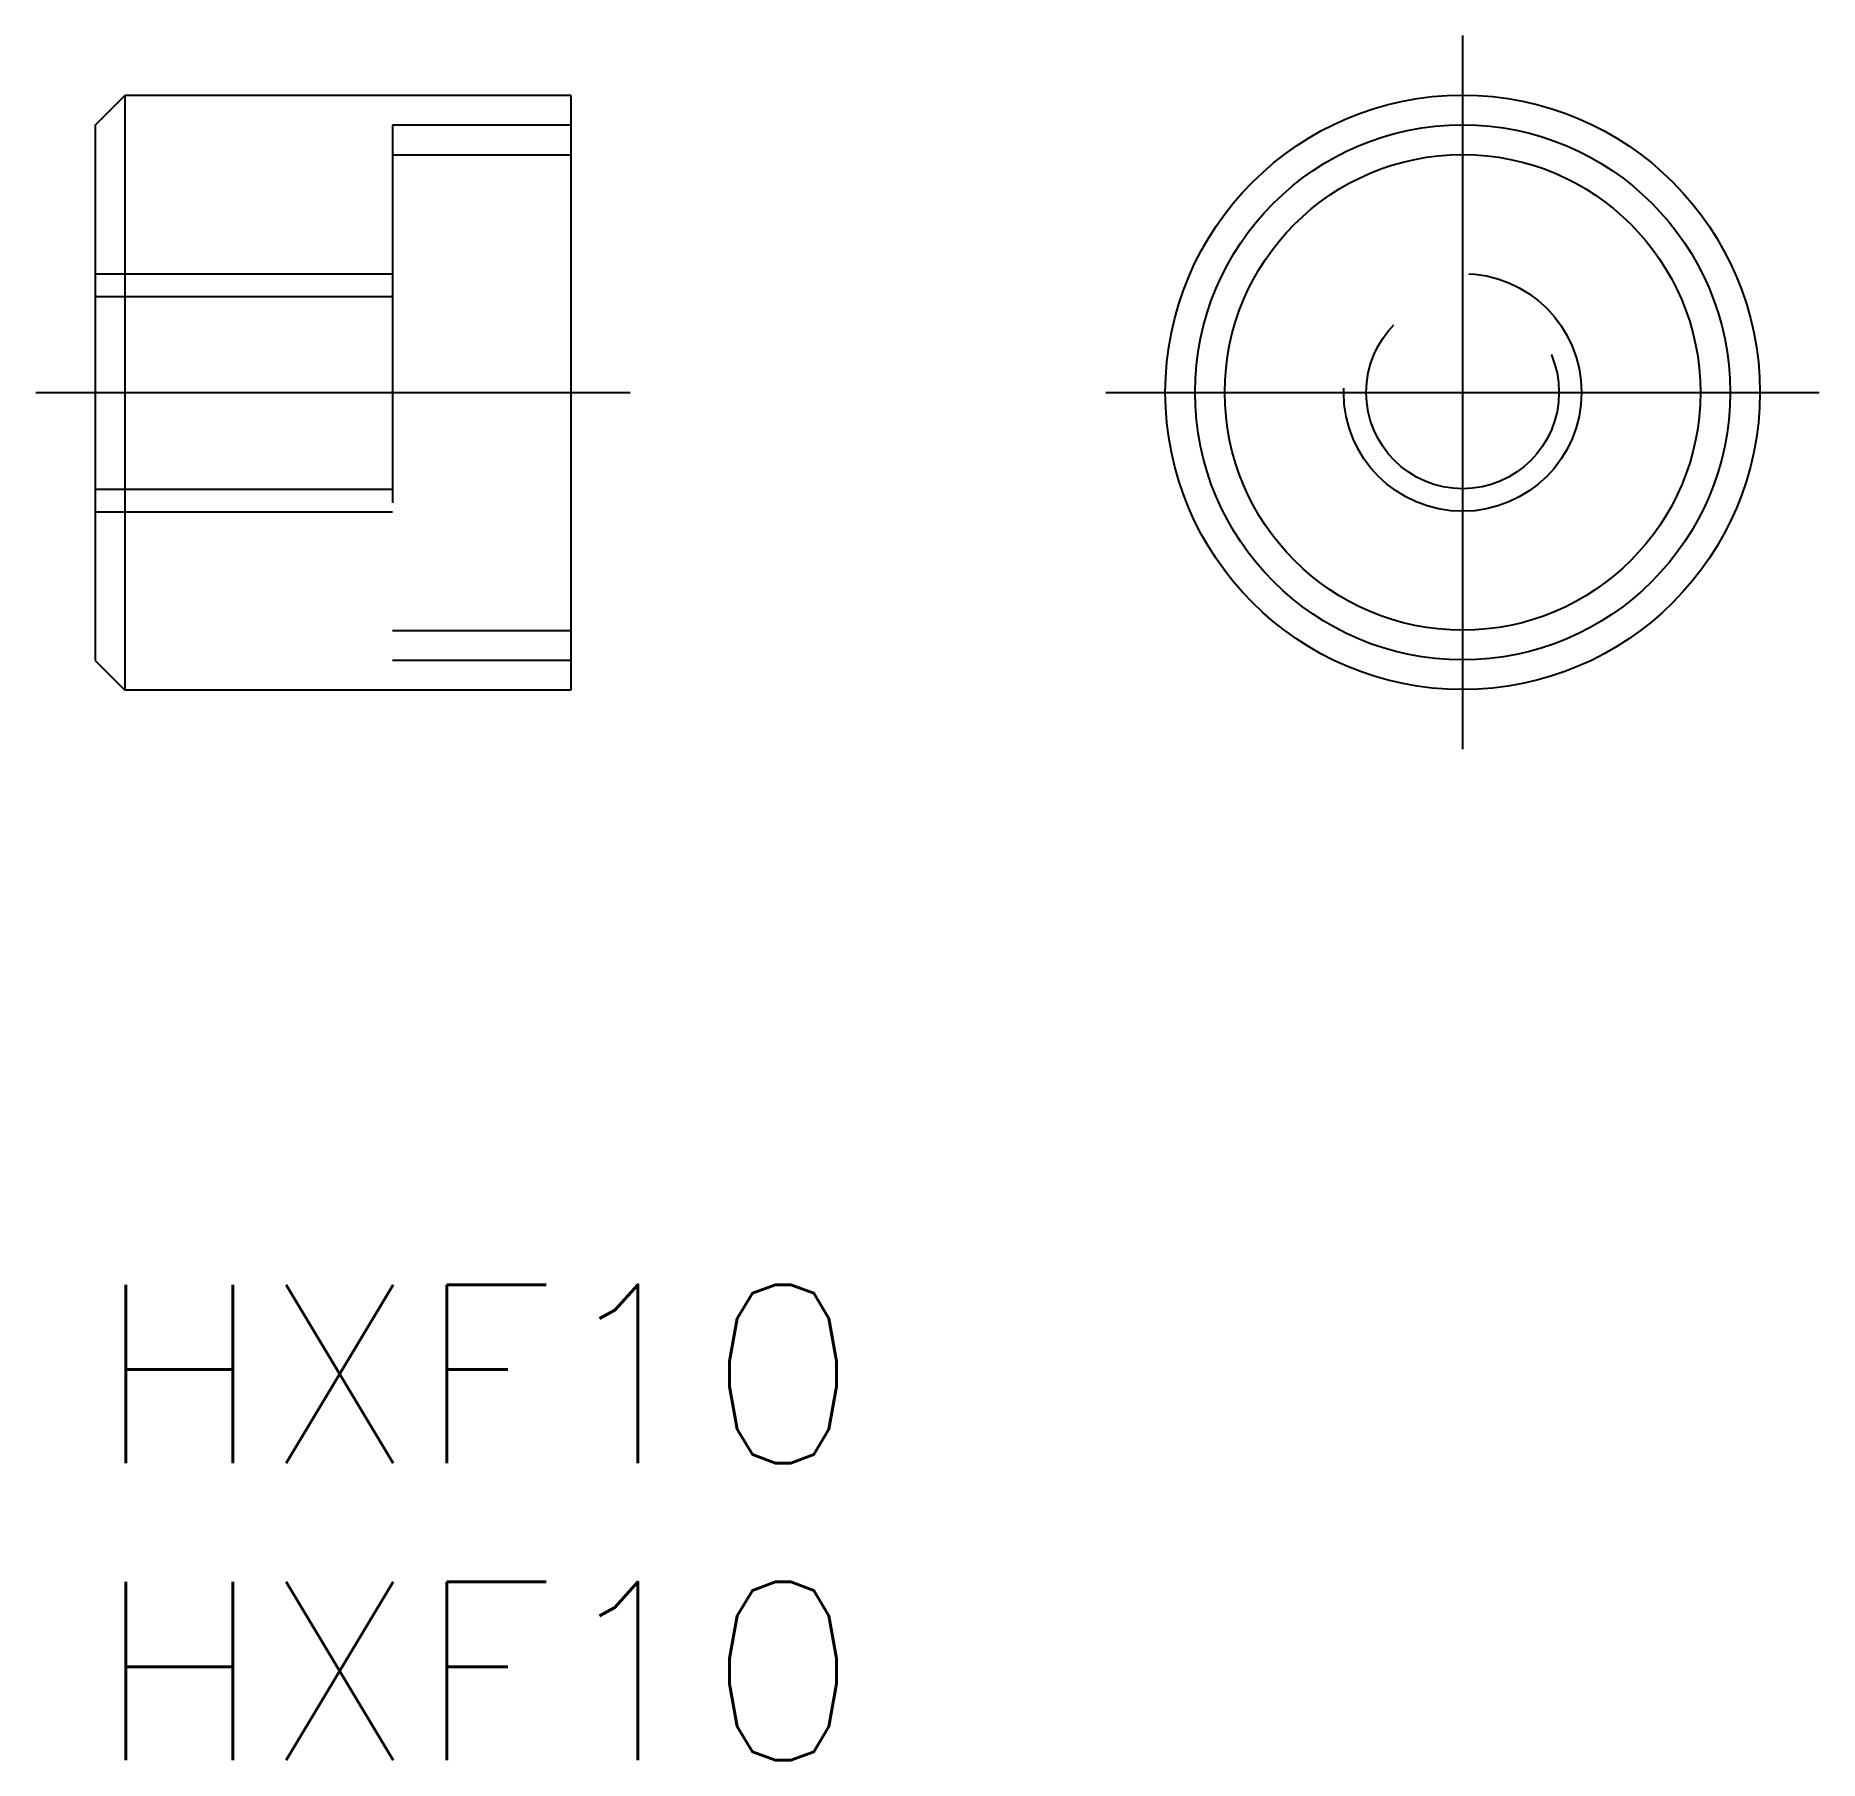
# Model space of a CAD drawing. Extents: x -1 to 29, y -8 to 21.
import ezdxf

# ---------------------------------------------------------------- set-up
doc = ezdxf.new("R2010")
doc.units = 0
doc.header["$LTSCALE"] = 0.5
doc.linetypes.add('CENTER', pattern=[50.8, 31.75, -6.35, 6.35, -6.35])
doc.linetypes.add('DASHED', pattern=[19.05, 12.7, -6.35])
for name, color, linetype in [('MSM_CENTER', 1, 'CENTER'), ('MSM_CONTINUOUS', 7, 'CONTINUOUS'), ('MSM_DASHED', 4, 'DASHED'), ('MSM_PART_NUMBER', 7, 'CONTINUOUS')]:
    doc.layers.add(name, color=color, linetype=linetype)
doc.styles.get("Standard").update_dxf_attribs({"font": 'txt.shx', "height": 1, "bigfont": 'bigfont.shx'})

# ---------------------------------------------------------------- blocks, each defined once
blk = doc.blocks.new('*U2')
at = {"layer": 'MSM_PART_NUMBER'}
blk.add_text('HXF10', height=3, dxfattribs=at).set_placement((0, -3))
blk = doc.blocks.new('*U3')
at = {"layer": 'MSM_PART_NUMBER'}
blk.add_text('HXF10', height=3, dxfattribs=at).set_placement((0, -8))

msp = doc.modelspace()

# ---------------------------------------------------------------- linework, layer by layer
at = {"layer": 'MSM_CENTER'}
for p, q in [((23, 21.008), (23, 9.008)), ((9, 15), (-1, 15)), ((17, 15.008), (29, 15.008))]:
    msp.add_line(p, q, dxfattribs=at)
at = {"layer": 'MSM_CONTINUOUS'}
for p, q in [((0, 19.5), (0.5, 20)), ((8, 20), (0.5, 20)), ((0.5, 20), (0.5, 10)), ((8, 20), (8, 10)), ((0, 19.5), (0, 10.5)), ((0, 10.5), (0.5, 10)), ((8, 10), (0.5, 10))]:
    msp.add_line(p, q, dxfattribs=at)
for radius in [5, 4.5, 4]:
    msp.add_circle((23, 15.008), radius, dxfattribs=at)
at = {"layer": 'MSM_DASHED'}
for p, q in [((8, 19.5), (5, 19.5)), ((5, 19.5), (5, 10.5)), ((8, 19), (5, 19)), ((0, 17), (5, 17)), ((0, 16.621), (5, 16.621)), ((0, 13.379), (5, 13.379)), ((0, 13), (5, 13)), ((8, 11), (5, 11)), ((8, 10.5), (5, 10.5))]:
    msp.add_line(p, q, dxfattribs=at)
for radius in [2, 1.621]:
    msp.add_circle((23, 15.008), radius, dxfattribs=at)

# ---------------------------------------------------------------- block references
at = {"layer": 'MSM_CONTINUOUS'}
for name in ['*U2', '*U3']:
    msp.add_blockref(name, (0, 0), dxfattribs=at)

doc.saveas('drawing.dxf')
